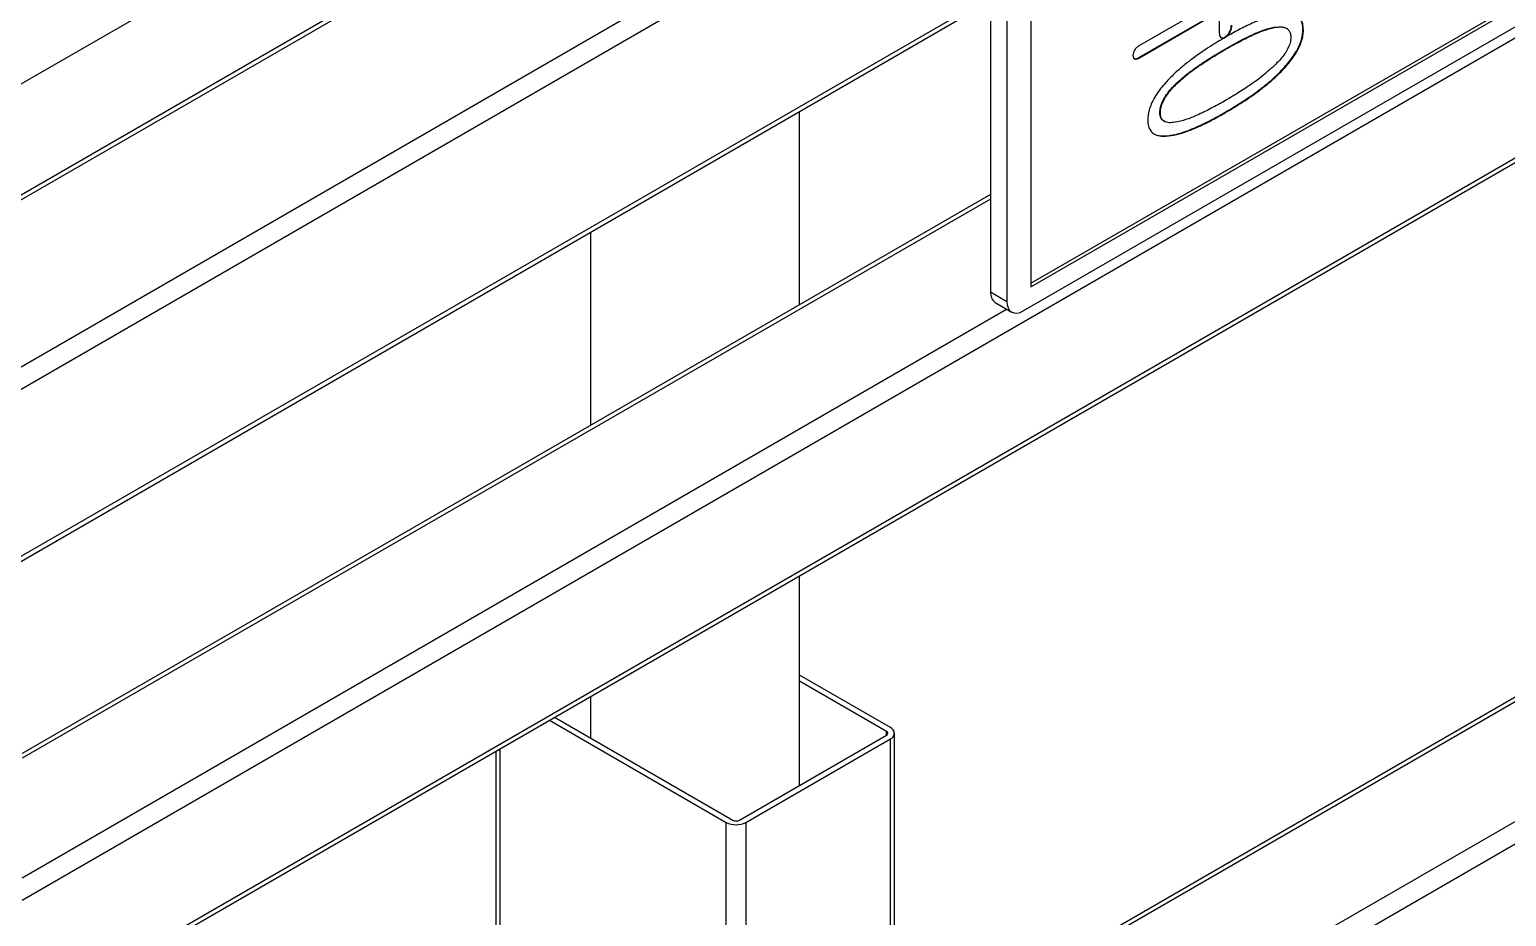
# Model space of a CAD drawing. Header units: millimetres. Extents: x 0 to 17520, y 0 to 12300.
# Drawn here: x 15030 to 15667, y 9813 to 10195 of the extents above; entities that cross this region are included whole.
import ezdxf

# ---------------------------------------------------------------- set-up
doc = ezdxf.new("R2010")
doc.units = ezdxf.units.MM
doc.header["$LTSCALE"] = 30

msp = doc.modelspace()

# ---------------------------------------------------------------- linework, layer by layer
for p, q in [((16229.387, 10514.215), (15027.306, 9820.268)), ((15027.306, 9768.826), (16229.387, 10462.773)), ((15027.306, 9766.797), (16226.902, 10459.308)), ((15371.688, 10323.11), (14818.767, 10003.915)), ((15373.445, 10322.096), (14820.524, 10002.901)), ((14882.749, 9966.979), (15435.671, 10286.174)), ((15444.157, 10281.275), (14891.235, 9962.08)), ((15461.921, 10086.132), (15793.358, 10277.466)), ((15461.921, 10084.499), (15794.772, 10276.65)), ((15458.641, 10074.172), (15798.052, 10270.11)), ((15151.05, 10243.52), (15023.77, 10170.044)), ((15444.499, 10229.315), (15444.499, 10082.337)), ((15461.921, 10230.941), (15461.921, 10084.499)), ((15583.097, 10231.39), (15508.76, 10188.476)), ((15451.57, 10225.233), (15451.57, 10078.255)), ((14953.471, 9926.152), (15444.499, 10209.617)), ((14955.229, 9925.138), (15444.499, 10207.587)), ((15508.463, 10183.315), (15542.855, 10203.169)), ((15508.675, 10183.193), (15543.067, 10203.047)), ((15543.067, 10203.047), (15543.067, 10193.821)), ((15547.359, 10194.091), (15547.571, 10193.968)), ((15579.117, 10195.265), (15579.329, 10195.143)), ((15545.575, 10192.177), (15545.787, 10192.055)), ((15508.463, 10183.315), (15508.675, 10183.193)), ((15545.787, 10186.82), (15545.575, 10186.943)), ((15571.241, 10179.187), (15571.453, 10179.065)), ((16125.807, 10170.65), (15077.854, 9565.679)), ((16127.564, 10169.635), (15077.854, 9563.65)), ((15524.058, 10171.3), (15523.846, 10171.422)), ((16229.387, 10167.185), (15027.306, 9473.238)), ((15362.22, 10076.87), (15362.22, 10160.089)), ((15517.684, 10159.491), (15517.472, 10159.613)), ((15519.216, 10155.935), (15519.481, 10155.782)), ((15545.575, 10159.725), (15545.787, 10159.602)), ((15519.823, 10149.504), (15520.035, 10149.382)), ((15077.854, 9512.217), (16172.112, 10143.918)), ((15444.499, 10124.369), (15027.306, 9883.528)), ((15444.499, 10122.34), (15027.306, 9881.5)), ((15272.22, 10108.133), (15272.22, 10024.914)), ((15444.499, 10082.337), (15451.57, 10078.255)), ((15027.306, 9830.066), (15451.47, 10074.93)), ((15446.57, 10077.759), (15453.641, 10073.677)), ((15362.22, 9869.86), (15362.22, 9960.138)), ((15401.365, 9894.745), (15362.22, 9917.343)), ((15399.668, 9893.112), (15362.22, 9914.731)), ((15272.22, 9908.182), (15272.22, 9890.271)), ((15254.443, 9897.92), (15330.655, 9853.924)), ((15256.706, 9899.227), (15333.483, 9854.904)), ((15336.312, 9854.904), (15399.668, 9891.479)), ((15339.14, 9853.924), (15401.365, 9889.846)), ((15399.668, 9891.479), (15399.668, 9893.112)), ((15401.365, 9752.439), (15401.365, 9889.846)), ((15403.123, 9753.453), (15403.123, 9892.296)), ((15231.317, 9884.569), (15231.317, 9654.271)), ((15233.074, 9885.584), (15233.074, 9655.286)), ((15330.655, 9711.618), (15330.655, 9853.924)), ((15339.14, 9853.924), (15339.14, 9716.517))]:
    msp.add_line(p, q)
at = {"flags": 128}
msp.add_lwpolyline([(15451.57, 10078.255), (15451.706, 10076.741), (15452.108, 10075.441), (15452.762, 10074.407), (15453.641, 10073.677), (15454.712, 10073.28), (15455.935, 10073.231), (15457.262, 10073.532), (15458.641, 10074.172)], dxfattribs=at)
for centre, radius, start, end in [((15449.99, 10082.064), 5.498, 177.148269, 231.538696), ((15399.358, 9892.296), 0.873, 290.783559, 69.216625), ((15400.436, 9892.296), 2.62, 290.783373, 69.216566), ((15334.897, 9862.113), 9.222, 242.60969, 297.39031), ((15334.897, 9857.633), 3.074, 242.609709, 297.390291)]:
    msp.add_arc(centre, radius, start, end)
for points, knots in [([(15571.453, 10202.226), (15569.942, 10202.055), (15566.918, 10201.713), (15562.127, 10200.132), (15557.003, 10197.992), (15551.549, 10195.313), (15547.712, 10193.143), (15545.794, 10192.058)], [0, 0, 0, 0, 0.18654, 0.373206, 0.5599072, 0.7799608, 1, 1, 1, 1]), ([(15579.329, 10195.143), (15579.269, 10196.085), (15579.148, 10197.97), (15578.113, 10200.105), (15576.396, 10201.526), (15574.134, 10202.243), (15572.347, 10202.232), (15571.453, 10202.226)], [0, 0, 0, 0, 0.1865509, 0.3731065, 0.5597608, 0.7798401, 1, 1, 1, 1]), ([(15579.117, 10195.265), (15579.055, 10196.205), (15578.931, 10198.084), (15577.932, 10200.231), (15576.824, 10201.021), (15576.281, 10201.408)], [0, 0, 0, 0, 0.33763121, 0.67527081, 1, 1, 1, 1]), ([(15545.575, 10186.943), (15547.617, 10188.101), (15551.702, 10190.418), (15557.375, 10193.193), (15562.591, 10195.395), (15565.667, 10196.1), (15567.204, 10196.452)], [0, 0, 0, 0, 0.280066, 0.5601152, 0.7801216, 1, 1, 1, 1]), ([(15545.575, 10192.177), (15545.95, 10192.448), (15546.623, 10192.933), (15547.133, 10193.736), (15547.359, 10194.091)], [0, 0, 0, 0, 0.5575662, 1, 1, 1, 1]), ([(15545.787, 10186.82), (15547.829, 10187.979), (15551.914, 10190.296), (15557.587, 10193.07), (15562.803, 10195.273), (15565.879, 10195.978), (15567.416, 10196.33)], [0, 0, 0, 0, 0.280066, 0.5601152, 0.7801216, 1, 1, 1, 1]), ([(15545.787, 10192.055), (15546.162, 10192.325), (15546.835, 10192.811), (15547.346, 10193.613), (15547.571, 10193.968)], [0, 0, 0, 0, 0.5575662, 1, 1, 1, 1]), ([(15547.359, 10194.091), (15547.525, 10194.387), (15547.856, 10194.981), (15548.223, 10196.107), (15548.267, 10196.846), (15548.294, 10197.297)], [0, 0, 0, 0, 0.2801219, 0.5606584, 1, 1, 1, 1]), ([(15547.571, 10193.968), (15547.737, 10194.265), (15548.068, 10194.858), (15548.435, 10195.984), (15548.479, 10196.723), (15548.506, 10197.174)], [0, 0, 0, 0, 0.2801219, 0.5606584, 1, 1, 1, 1]), ([(15567.416, 10196.33), (15568.008, 10196.399), (15569.192, 10196.537), (15570.848, 10196.386), (15572.237, 10195.885), (15573.202, 10194.9), (15573.794, 10193.62), (15573.858, 10192.498), (15573.89, 10191.938)], [0, 0, 0, 0, 0.1868011, 0.3734573, 0.5601429, 0.7066985, 0.8535, 1, 1, 1, 1]), ([(15571.241, 10179.187), (15571.994, 10180.052), (15573.5, 10181.783), (15575.556, 10184.668), (15577.213, 10187.557), (15578.348, 10190.349), (15579.002, 10192.911), (15579.078, 10194.481), (15579.117, 10195.265)], [0, 0, 0, 0, 0.1867314, 0.3735116, 0.5600479, 0.7066418, 0.8533684, 1, 1, 1, 1]), ([(15571.453, 10179.065), (15572.206, 10179.93), (15573.712, 10181.66), (15575.768, 10184.545), (15577.425, 10187.434), (15578.56, 10190.226), (15579.214, 10192.789), (15579.291, 10194.358), (15579.329, 10195.143)], [0, 0, 0, 0, 0.1867314, 0.3735116, 0.5600479, 0.7066418, 0.8533684, 1, 1, 1, 1]), ([(15508.76, 10188.476), (15508.375, 10188.234), (15507.608, 10187.751), (15506.569, 10186.68), (15505.967, 10185.35), (15505.922, 10184.621), (15505.899, 10184.256)], [0, 0, 0, 0, 0.2810721, 0.5608404, 0.7797788, 1, 1, 1, 1]), ([(15545.794, 10192.058), (15543.344, 10190.602), (15538.444, 10187.69), (15532.276, 10183.439), (15527.341, 10179.544), (15523.594, 10176.308), (15521.221, 10173.798), (15520.035, 10172.543)], [0, 0, 0, 0, 0.2800143, 0.5599963, 0.7066796, 0.8533854, 1, 1, 1, 1]), ([(15543.067, 10193.821), (15543.106, 10193.311), (15543.176, 10192.4), (15543.691, 10191.956), (15543.917, 10191.76)], [0, 0, 0, 0, 0.55961877, 1, 1, 1, 1]), ([(15543.705, 10191.883), (15544.02, 10191.809), (15544.586, 10191.677), (15545.271, 10192.024), (15545.575, 10192.177)], [0, 0, 0, 0, 0.5576275, 1, 1, 1, 1]), ([(15543.917, 10191.76), (15544.232, 10191.687), (15544.798, 10191.555), (15545.483, 10191.901), (15545.787, 10192.055)], [0, 0, 0, 0, 0.5576275, 1, 1, 1, 1]), ([(15573.89, 10191.938), (15573.831, 10191.183), (15573.712, 10189.674), (15572.743, 10187.203), (15571.281, 10184.801), (15569.472, 10182.515), (15568.102, 10181.115), (15567.416, 10180.415)], [0, 0, 0, 0, 0.1862542, 0.3726344, 0.5594808, 0.7796631, 1, 1, 1, 1]), ([(15505.899, 10184.256), (15505.929, 10183.822), (15505.991, 10182.956), (15506.812, 10182.493), (15507.767, 10182.71), (15508.372, 10183.031), (15508.675, 10183.193)], [0, 0, 0, 0, 0.27978585, 0.55781614, 0.77844852, 1, 1, 1, 1]), ([(15506.348, 10182.94), (15506.458, 10182.849), (15506.763, 10182.597), (15507.567, 10182.852), (15508.164, 10183.161), (15508.463, 10183.315)], [0, 0, 0, 0, 0.2199312, 0.6091549, 1, 1, 1, 1]), ([(15523.846, 10171.422), (15525.153, 10172.644), (15527.767, 10175.089), (15531.829, 10178.176), (15536.154, 10181.16), (15540.739, 10184.114), (15543.963, 10186), (15545.575, 10186.943)], [0, 0, 0, 0, 0.18658708, 0.37326336, 0.55994454, 0.77996035, 1, 1, 1, 1]), ([(15524.058, 10171.3), (15525.365, 10172.522), (15527.979, 10174.967), (15532.041, 10178.053), (15536.366, 10181.037), (15540.951, 10183.991), (15544.175, 10185.877), (15545.787, 10186.82)], [0, 0, 0, 0, 0.18658708, 0.37326336, 0.55994454, 0.77996035, 1, 1, 1, 1]), ([(15545.575, 10159.725), (15548.016, 10161.177), (15552.899, 10164.081), (15559.045, 10168.318), (15563.962, 10172.206), (15567.695, 10175.436), (15570.059, 10177.937), (15571.241, 10179.187)], [0, 0, 0, 0, 0.280014, 0.5599974, 0.7066801, 0.8533858, 1, 1, 1, 1]), ([(15567.416, 10180.415), (15565.455, 10178.611), (15561.531, 10175.002), (15555.847, 10171.063), (15550.605, 10167.66), (15547.393, 10165.778), (15545.787, 10164.837)], [0, 0, 0, 0, 0.2797799, 0.55981368, 0.77990338, 1, 1, 1, 1]), ([(15545.787, 10159.602), (15548.228, 10161.055), (15553.111, 10163.959), (15559.258, 10168.196), (15564.174, 10172.084), (15567.907, 10175.313), (15570.271, 10177.815), (15571.453, 10179.065)], [0, 0, 0, 0, 0.280014, 0.5599974, 0.7066801, 0.8533858, 1, 1, 1, 1]), ([(15520.035, 10172.543), (15519.285, 10171.672), (15517.785, 10169.93), (15515.727, 10167.037), (15514.113, 10164.123), (15512.982, 10161.329), (15512.357, 10158.77), (15512.282, 10157.201), (15512.244, 10156.416)], [0, 0, 0, 0, 0.1867638, 0.3734441, 0.560039, 0.7066605, 0.8533319, 1, 1, 1, 1]), ([(15517.472, 10159.613), (15517.524, 10160.375), (15517.628, 10161.898), (15518.55, 10164.406), (15519.98, 10166.877), (15521.776, 10169.251), (15523.156, 10170.698), (15523.846, 10171.422)], [0, 0, 0, 0, 0.1864098, 0.372874, 0.5596029, 0.7796599, 1, 1, 1, 1]), ([(15517.684, 10159.491), (15517.736, 10160.252), (15517.84, 10161.775), (15518.763, 10164.283), (15520.193, 10166.754), (15521.988, 10169.128), (15523.368, 10170.576), (15524.058, 10171.3)], [0, 0, 0, 0, 0.1864098, 0.372874, 0.5596029, 0.7796599, 1, 1, 1, 1]), ([(15545.787, 10164.837), (15543.733, 10163.677), (15539.627, 10161.357), (15533.925, 10158.574), (15528.682, 10156.388), (15525.599, 10155.719), (15524.058, 10155.384)], [0, 0, 0, 0, 0.2800555, 0.5601022, 0.7801102, 1, 1, 1, 1]), ([(15512.244, 10156.416), (15512.303, 10155.482), (15512.42, 10153.616), (15513.479, 10151.542), (15515.178, 10150.146), (15517.395, 10149.397), (15519.155, 10149.387), (15520.035, 10149.382)], [0, 0, 0, 0, 0.1866032, 0.373067, 0.5597706, 0.7798487, 1, 1, 1, 1]), ([(15519.26, 10155.958), (15519.206, 10155.972), (15518.76, 10156.094), (15518.165, 10156.773), (15517.567, 10157.977), (15517.503, 10159.068), (15517.472, 10159.613)], [0, 0, 0, 0, 0.0444408, 0.3628316, 0.6816253, 1, 1, 1, 1]), ([(15524.058, 10155.384), (15523.194, 10155.279), (15521.47, 10155.069), (15519.558, 10155.594), (15518.359, 10156.615), (15517.784, 10157.864), (15517.717, 10158.949), (15517.684, 10159.491)], [0, 0, 0, 0, 0.2802719, 0.5597795, 0.7064603, 0.8533267, 1, 1, 1, 1]), ([(15519.823, 10149.504), (15521.341, 10149.68), (15524.377, 10150.03), (15529.186, 10151.629), (15534.327, 10153.77), (15539.8, 10156.46), (15543.65, 10158.637), (15545.575, 10159.725)], [0, 0, 0, 0, 0.1865563, 0.3732203, 0.5599176, 0.7799638, 1, 1, 1, 1]), ([(15520.035, 10149.382), (15521.553, 10149.557), (15524.589, 10149.908), (15529.398, 10151.507), (15534.539, 10153.648), (15540.012, 10156.338), (15543.862, 10158.514), (15545.787, 10159.602)], [0, 0, 0, 0, 0.1865563, 0.3732203, 0.5599176, 0.7799638, 1, 1, 1, 1]), ([(15514.911, 10150.461), (15514.916, 10150.456), (15515.54, 10149.922), (15517.217, 10149.573), (15518.954, 10149.527), (15519.823, 10149.504)], [0, 0, 0, 0, 0.0046381, 0.5022363, 1, 1, 1, 1])]:
    msp.add_open_spline(points, degree=3, knots=knots)

doc.saveas('drawing.dxf')
